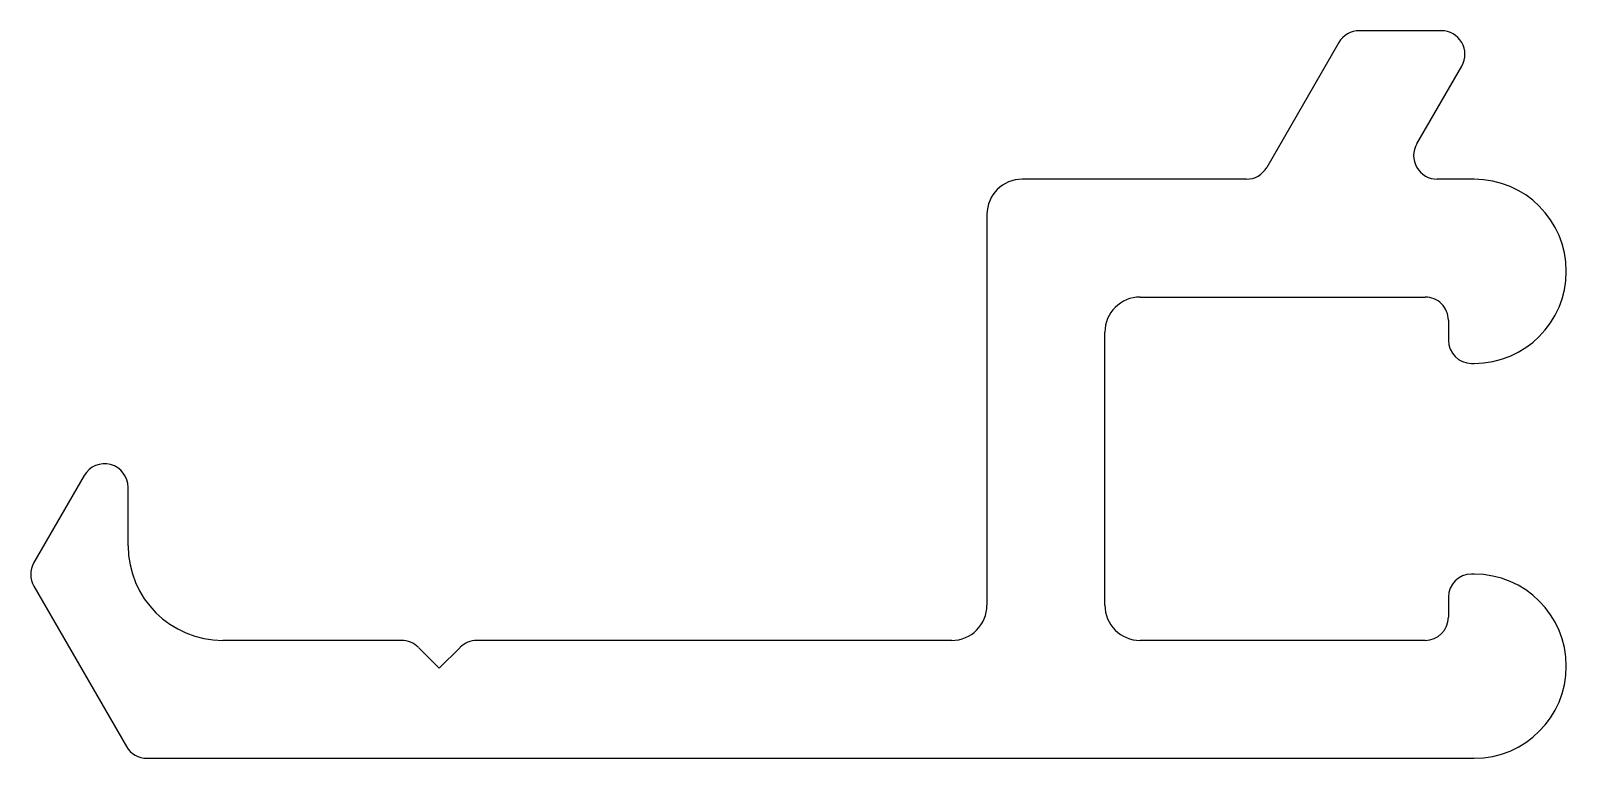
# Model space of a CAD drawing. Extents: x -8.3 to 8.2, y 0.3 to 8.2.
import ezdxf

# ---------------------------------------------------------------- set-up
doc = ezdxf.new("R2010")
doc.units = 0
doc.layers.add('VISIBLE__ISO_', color=7, linetype='CONTINUOUS')

msp = doc.modelspace()

# ---------------------------------------------------------------- linework, layer by layer
at = {"layer": 'VISIBLE__ISO_', "color": 7, "linetype": 'CONTINUOUS'}
for p, q in [((6.846, 8.157), (5.963, 8.157)), ((5.743, 8.03), (4.966, 6.684)), ((6.582, 6.938), (7.066, 7.776)), ((4.746, 6.557), (2.332, 6.557)), ((7.2, 6.557), (6.802, 6.557)), ((1.952, 6.177), (1.952, 1.967)), ((3.602, 5.287), (6.672, 5.287)), ((6.922, 5.037), (6.922, 4.822)), ((3.222, 1.967), (3.222, 4.907)), ((7.172, 4.572), (7.2, 4.572)), ((-7.773, 3.363), (-8.314, 2.425)), ((-7.299, 2.606), (-7.299, 3.236)), ((-8.314, 2.171), (-7.317, 0.444)), ((7.2, 2.302), (7.172, 2.302)), ((6.922, 2.052), (6.922, 1.837)), ((-4.353, 1.587), (-6.279, 1.587)), ((-3.948, 1.287), (-4.173, 1.512)), ((-3.722, 1.512), (-3.948, 1.287)), ((1.572, 1.587), (-3.543, 1.587)), ((6.672, 1.587), (3.602, 1.587)), ((-7.097, 0.317), (7.2, 0.317))]:
    msp.add_line(p, q, dxfattribs=at)
for centre, radius, start, end in [((5.963, 7.903), 0.254, 90, 150), ((6.846, 7.903), 0.254, 330, 90), ((6.802, 6.811), 0.254, 150, 270), ((4.746, 6.811), 0.254, 270, 330), ((2.332, 6.177), 0.38, 90, 180), ((7.2, 5.564), 0.992, 270, 90), ((3.602, 4.907), 0.38, 90, 180), ((6.672, 5.037), 0.25, 360, 90.0017), ((7.172, 4.822), 0.25, 180, 270), ((-7.553, 3.236), 0.254, 0, 150), ((-6.279, 2.607), 1.02, 180.018, 270), ((-8.094, 2.298), 0.254, 150, 210), ((7.172, 2.052), 0.25, 90, 180), ((7.2, 1.309), 0.992, 270, 90), ((1.572, 1.967), 0.38, 270, 360), ((3.602, 1.967), 0.38, 180, 270), ((6.672, 1.837), 0.25, 270, 360), ((-4.353, 1.333), 0.254, 45, 90), ((-3.543, 1.333), 0.254, 90, 135), ((-7.097, 0.571), 0.254, 210, 270)]:
    msp.add_arc(centre, radius, start, end, dxfattribs=at)

doc.saveas('drawing.dxf')
